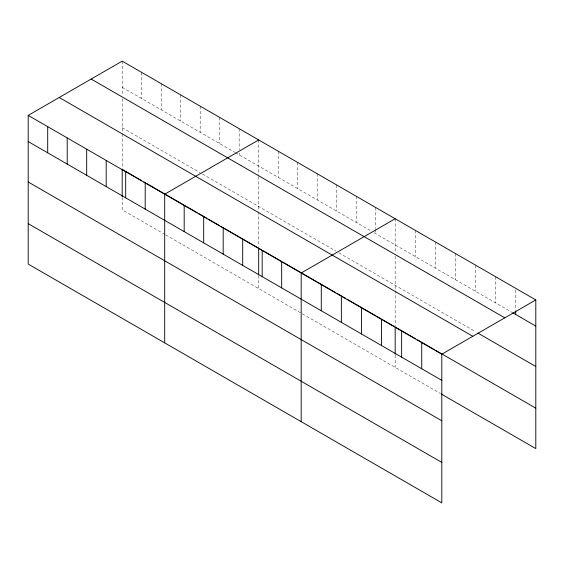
<?xml version="1.0" encoding="UTF-8"?>
<svg xmlns="http://www.w3.org/2000/svg" width="564" height="564" viewBox="0 0 564 564"><rect width="100%" height="100%" fill="white"/><g stroke="black" fill="none" stroke-linecap="round" stroke-linejoin="round"><path stroke-width="0.42" stroke-dasharray="2.82 2.11" d="M122.191 87.293L234.68 152.245M235.435 152.675L371.175 231.043M374.172 232.777L511.992 312.343M122.191 127.725L200.185 172.753M202.434 174.05L335.925 251.121M338.929 252.855L475.53 331.724M164.935 234.483L122.191 209.801L122.191 197.499M165.689 234.913L440.562 393.609M515.707 290.079L515.707 310.137M495.622 276.741L495.622 302.896M475.53 265.143L475.53 291.299M455.444 253.539L455.444 279.695M435.352 241.942L435.352 268.097M415.259 230.345L415.259 256.5M395.174 218.747L395.174 252.813M395.174 256.324L395.174 289.663M395.174 290.531L395.174 326.112M395.174 355.101L395.174 367.404M375.673 207.489L375.673 228.413M375.673 229.287L375.673 233.644M356.173 196.23L356.173 222.385M336.673 184.971L336.673 211.126M317.179 173.712L317.179 199.867M297.679 162.46L297.679 188.616M278.179 151.201L278.179 177.357M258.679 139.942L258.679 175.764M258.679 176.645L258.679 210.865M258.679 211.733L258.679 246.44M258.679 275.422L258.679 288.606M239.178 128.684L239.178 149.608M239.178 153.098L239.178 154.839M219.685 117.425L219.685 143.58M200.185 106.173L200.185 132.328M180.684 94.914L180.684 121.07M161.184 83.655L161.184 109.811M141.684 72.396L141.684 98.552M122.191 61.138L122.191 95.203M122.191 98.721L122.191 132.928M122.191 133.795L122.191 168.509"/><path stroke-width="0.85" d="M28.2 115.401L441.809 354.199L441.809 502.862L28.2 264.065L28.2 115.401L122.191 61.138L535.8 299.935L535.8 448.599L441.302 394.039M258.679 139.942L164.695 194.206L164.695 342.87M395.174 218.747L301.183 273.011L301.183 421.668M441.809 354.199L535.8 299.935M512.732 312.773L535.8 326.091M91.171 79.045L504.787 317.842M477.764 333.014L535.8 366.515M59.213 97.494L472.829 336.292M141.684 180.628L122.191 169.376L122.191 196.617M143.94 181.932L145.434 182.792M146.936 183.66L197.181 212.67M198.683 213.537L206.932 218.303M208.433 219.163L219.685 225.663M221.18 226.531L239.178 236.915M239.933 237.352L261.682 249.908M263.176 250.776L278.179 259.433M278.926 259.87L281.182 261.167M282.677 262.034L317.179 281.951M317.927 282.381L335.925 292.772M337.427 293.64L345.676 298.405M347.177 299.265L355.426 304.031M356.173 304.461L375.673 315.72M376.421 316.157L394.419 326.549M400.384 329.989L395.174 326.979L395.174 354.22M401.871 330.842L415.259 338.576M417.494 339.866L434.604 349.743M436.099 350.604L535.8 408.167M28.2 141.557L441.809 380.355M28.2 181.989L441.809 420.779M28.2 223.64L441.809 462.431M515.707 311.004L515.707 314.493M421.724 342.602L421.724 368.757M401.631 331.005L401.631 357.16M381.546 319.407L381.546 345.556M361.454 307.803L361.454 333.958M341.361 296.206L341.361 322.361M321.276 284.608L321.276 310.764M281.683 261.752L281.683 287.908M262.189 250.494L262.189 276.649M258.679 248.174L258.679 274.541M242.689 239.235L242.689 265.39M223.189 227.976L223.189 254.131M203.689 216.724L203.689 242.88M184.188 205.465L184.188 231.621M145.195 182.947L145.195 209.103M125.694 171.689L125.694 197.844M106.194 160.437L106.194 186.585M86.694 149.178L86.694 175.333M67.201 137.919L67.201 164.075M47.7 126.66L47.7 152.816"/></g></svg>
